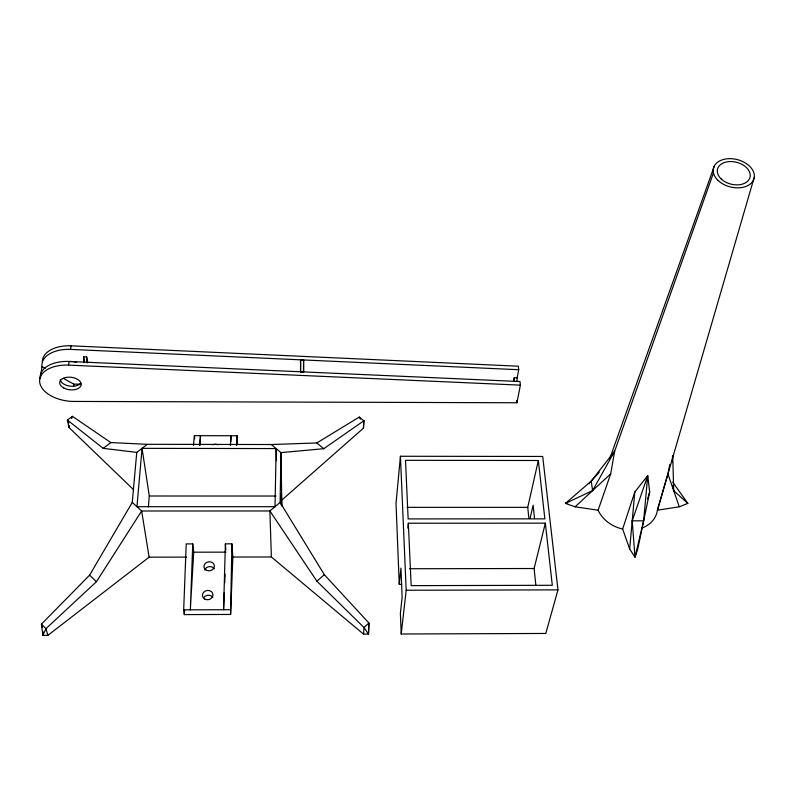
<?xml version="1.0" encoding="UTF-8"?>
<svg xmlns="http://www.w3.org/2000/svg" width="794" height="794" viewBox="0 0 794 794"><rect width="100%" height="100%" fill="white"/><g stroke="black" fill="none" stroke-linecap="round" stroke-linejoin="round"><path stroke-width="1.19" d="M300.559 372.178L300.569 359.95L303.576 359.97L303.566 371.86M303.546 372.188L303.576 359.97M224.315 592.572L223.571 609.732L225.377 543.85L231.898 543.84L232.86 557.041L271.379 556.981L363.553 634.138L368.505 634.118L368.902 623.012L324.309 574.667L280.113 502.423L280.977 452.62L271.359 444.531L147.317 444.312L110.852 442.576L72.443 416.344L67.381 420.046L68.999 427.5L133.62 489.739M281.225 504.805L281.413 493.65L281.662 505.758M281.84 505.877L280.977 452.62L323.773 448.699L363.87 420.77L359.265 417.078L316.806 442.953L271.359 444.531M276.153 448.57L275.012 506.691L136.945 506.691L142.057 448.352L276.153 448.57L276.461 460.738M672.389 461.979L672.508 455.994M192.753 543.89L190.332 609.832L193.696 552.187L192.753 543.89L186.223 543.9L183.682 609.852L184.307 614.596L230.597 614.447L231.898 543.84M230.597 614.447L232.86 557.041M237.307 444.61L237.128 435.757L194.391 435.678L193.458 445.434M224.732 582.776L225.099 574.201M230.776 441.851L231.034 435.747L230.389 445.503M363.454 428.164L363.87 420.77L363.454 428.164L281.939 499.982M199.929 445.454L200.505 435.688L199.612 445.444M184.307 614.596L184.605 609.703M236.533 445.513L237.128 435.757M514.036 381.199L514.254 377.746L517.182 377.755L518.71 369.716L518.333 366.203L71.073 345.817A30.579 18.093 6.8 0 0 42.38 361.925M516.954 381.209L517.182 377.755M363.553 634.138L364.009 627.528L368.902 623.012L368.505 634.118L364.009 627.528L316.905 581.218L269.881 510.969L141.65 510.999L132.261 502.413L136.757 452.401L147.317 444.312M148.389 506.909L149.282 496.002L142.057 448.352M629.672 548.962L634.813 491.982L647.725 475.646L649.681 491.982L637.771 548.952L634.992 557.209L629.672 548.962L622.655 529.042A31.452 25.507 19.2 0 1 598.11 510.205L575.094 506.8L565.447 503.396L591.262 481.055L614.685 451.111L713.459 172.933M643.646 520.824L647.725 475.646L632.213 520.834L634.992 557.209L643.646 520.824L632.213 520.834M399.243 584.344L400.95 568.137L402.141 597.346L400.384 613.276L401.208 633.999L545.796 633.453L557.964 589.873L542.709 456.461L400.434 456.262L396.027 503.386L399.243 584.344L401.655 584.344M407.808 528.149L408.344 523.226L545.339 523.157L552.306 585.297L411.163 585.635L408.344 523.226M401.208 633.999L406.181 590.25L400.434 456.262M73.564 386.529L73.862 384.137L63.222 378.321M43.283 631.955L42.856 635.349L47.908 635.329L149.113 557.17L186.61 557.11M68.999 427.5L69.227 425.653M68.562 365.111L69.038 361.459L519.981 381.557L520.368 385.14L516.934 402.757L72.274 401.427A30.887 17.974 6.6 0 1 39.67 382.023A30.887 17.974 6.6 0 1 68.562 365.111L520.368 385.14M69.038 361.459A30.827 17.994 6.6 0 0 40.226 378.688L41.953 366.689A30.638 18.073 6.7 0 1 70.606 349.4L71.073 345.817M598.11 510.205L610.695 473.859L614.685 451.111L592.572 490.623L565.447 503.396L567.641 502.542M513.619 381.15L514.254 377.746M641.84 528.089A31.452 25.507 19.2 0 0 657.412 510.195L667.893 473.919L669.878 464.351M528.883 518.313L527.742 507.346L538.332 460.5L405.496 460.322L408.146 518.909L544.863 518.859L538.332 460.5M530.094 518.383L533.121 505.242L534.531 518.323M535.881 585.456L534.114 568.514L545.339 523.157M754.3 177.102L657.412 510.195L679.287 506.79L687.832 503.396L672.697 482.087M647.616 498.93L649.681 491.982M622.655 529.042L634.813 491.982M609.683 458.823L714.471 165.678M71.589 418.478L72.443 416.344M149.113 557.17L141.65 510.999L96.431 581.714L45.953 628.669L42.856 635.349L41.437 624.144L89.603 575.154L132.261 502.413M588.83 483.764L599.271 472.162M575.094 506.8L610.695 473.859M316.905 581.218L324.309 574.667M280.113 502.423L269.881 510.969L271.379 556.981M68.939 422.865L67.381 420.046L103.2 448.342L110.852 442.576M183.682 609.852L230.22 609.713M193.696 552.187L226.042 552.148M409.585 568.742L534.114 568.514M406.181 590.25L557.964 589.873M149.282 496.002L276.104 496.032M407.004 507.356L527.742 507.346M300.479 371.9L303.507 371.91M73.862 384.137L80.75 384.167M83.975 362.739L83.569 356.893L86.625 356.903L87.747 362.838M70.606 349.4L518.71 369.716M103.2 448.342L136.757 452.401M41.953 366.689L45.139 368.436M316.806 442.953L323.773 448.699M672.855 485.888L673.699 490.662L687.832 503.396M89.603 575.154L96.431 581.714M359.265 417.078L360.436 419.192M667.893 473.919L679.287 506.79M42.429 627.478L41.437 624.144L45.953 628.669L47.908 635.329M83.569 356.893L84.482 361.637M591.262 481.055L592.572 490.623M516.686 400.404L516.934 402.757M194.391 435.678L194.709 438.794M225.377 543.85L225.853 549.776M86.625 356.903L87.022 362.759M672.746 456.143L673.699 490.662M300.569 359.95L300.589 371.85M80.77 383.145A10.788 6.292 6.6 0 1 69.415 386.053A10.788 6.292 6.6 0 1 60.255 379.899M69.316 361.607A10.719 6.322 6.7 0 1 76.641 362.401M204.703 569.983A5.201 4.516 -9.4 0 1 209.199 566.658A5.201 4.516 -9.4 0 1 214.241 568.871M203.78 597.554A5.28 4.635 -10.7 0 1 212.861 597.525M212.861 444.789A4.933 4.039 -5.7 0 1 217.764 444.799M63.768 387.978A10.808 6.292 6.6 0 0 81.087 385.239A10.808 6.292 6.6 0 0 66.458 377.358A10.808 6.292 6.6 0 0 63.768 387.978M718.104 180.476A20.932 14.113 14.1 0 0 753.178 180.625A20.932 14.113 14.1 0 0 730.023 158.651A20.932 14.113 14.1 0 0 718.104 180.476M721.21 178.978A16.743 11.285 14.1 0 0 749.278 179.126A16.743 11.285 14.1 0 0 730.798 161.529A16.743 11.285 14.1 0 0 721.21 178.978M204.872 599.152A5.31 4.645 -10.5 0 0 212.99 595.063A5.31 4.645 -10.5 0 0 205.259 591.054A5.31 4.645 -10.5 0 0 204.872 599.152M206.371 570.231A5.23 4.526 -9.3 0 0 214.37 566.271A5.23 4.526 -9.3 0 0 206.748 562.36A5.23 4.526 -9.3 0 0 206.371 570.231"/></g></svg>
